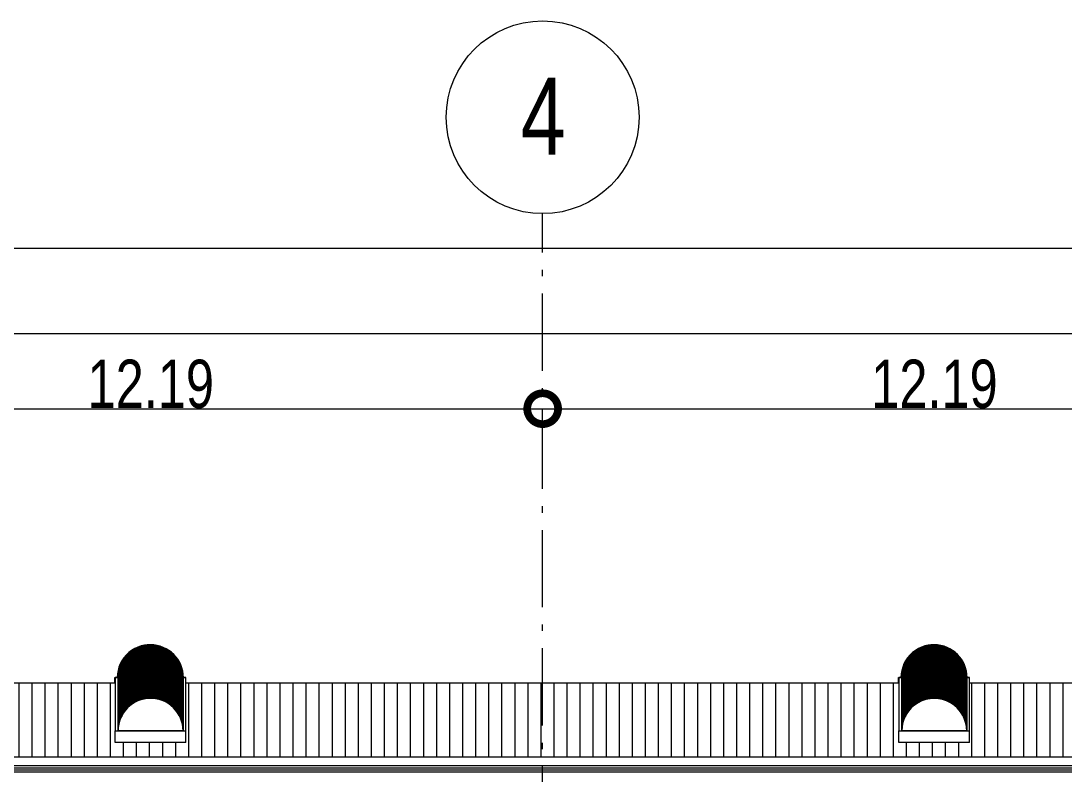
# Model space of a CAD drawing. Header units: metres. Extents: x -199 to 506, y -5 to 23.
# Drawn here: x 322.41 to 338.65, y 10.89 to 22.63 of the extents above; entities that cross this region are included whole.
import ezdxf

# ---------------------------------------------------------------- set-up
doc = ezdxf.new("R2010")
doc.units = ezdxf.units.M
doc.linetypes.add('01_Grid', pattern=[1.74, 1.2, -0.27, 0, -0.27])
for name, color, linetype, lineweight in [('03EJES-1', 1, '01_Grid', 5), ('04NOEJE', 2, 'Continuous', 18), ('04NOEJE-1', 2, 'Continuous', 5), ('14HATCH-1', 14, 'Continuous', 5), ('26VENT', 144, 'Continuous', 5), ('31COTAS', 1, 'Continuous', 5), ('53BAPS', 1, 'Continuous', 5), ('54ESTRUCTURA', 1, 'Continuous', 9)]:
    doc.layers.add(name, color=color, linetype=linetype, lineweight=lineweight)
doc.styles.add('Arial', font='arial.ttf', dxfattribs={"width": 0.75, "height": 1.2})
doc.styles.add('Arial_1', font='arial.ttf', dxfattribs={"width": 0.75, "height": 0.75})
doc.dimstyles.new('Standard_-_2_5mm_Arial_Transparent', dxfattribs={"dimscale": 0.3048, "dimtxt": 0.765195, "dimasz": 3.149606, "dimexe": 0, "dimexo": 0.984252, "dimgap": 0, "dimtad": 1, "dimrnd": 0.01, "dimzin": 0, "dimdsep": 46, "dimtxsty": 'Arial_1', "dimblk1": 'DOTSMALL', "dimblk2": 'DOTSMALL', "dimsah": 1, "dimcen": 0.09, "dimazin": 0, "dimtfac": 1, "dimtdec": 4, "dimtix": 1, "dimtmove": 0, "dimatfit": 3, "dimfxl": 1, "dimtvp": 1, "dimtolj": 1, "dimtzin": 0, "dimarcsym": 2})

# ---------------------------------------------------------------- blocks, each defined once
blk = doc.blocks.new('Skylight - Barrel Vault - 27_62x1_10 - Barrel Vault-V69-601rSouthElevEjeF Paint')
at = {"layer": '26VENT'}
for p, q in [((5.535, 12.406), (5.581, 12.406)), ((5.535, 12.317), (5.535, 12.406)), ((6.603, 12.406), (6.635, 12.406))]:
    blk.add_line(p, q, dxfattribs=at)
for major_axis, start_param, end_param in [((0.511, 0), 1.413717, 3.138944), ((0.505, 0), 2.356194, 3.138912), ((0.505, 0), 2.356194, 3.138912)]:
    blk.add_ellipse((6.085, 12.405), major_axis=major_axis, ratio=0.999547, start_param=start_param, end_param=end_param, dxfattribs=at)
blk = doc.blocks.new('Skylight - Barrel Vault - 27_62x1_10 - Barrel Vault-V70-601rSouthElevEjeF Paint')
at = {"layer": '26VENT'}
for p, q in [((29.919, 12.406), (29.965, 12.406)), ((29.919, 12.317), (29.919, 12.406)), ((30.988, 12.406), (31.019, 12.406))]:
    blk.add_line(p, q, dxfattribs=at)
for major_axis, start_param, end_param in [((0.511, 0), 1.413717, 3.138944), ((0.505, 0), 2.356194, 3.138912), ((0.505, 0), 2.356194, 3.138912)]:
    blk.add_ellipse((30.469, 12.405), major_axis=major_axis, ratio=0.999547, start_param=start_param, end_param=end_param, dxfattribs=at)
blk = doc.blocks.new('Skylight - Barrel Vault - 27_62x1_10 - Barrel Vault-V73-601rSouthElevEjeF Paint')
at = {"layer": '26VENT'}
for p, q in [((17.773, 12.405), (17.734, 12.405)), ((17.734, 12.405), (17.734, 11.574)), ((17.773, 12.404), (17.773, 12.403)), ((17.773, 12.392), (17.773, 12.39)), ((17.773, 12.38), (17.773, 12.378)), ((17.773, 12.368), (17.773, 12.366)), ((17.773, 12.355), (17.773, 12.354)), ((17.779, 12.404), (17.779, 11.576)), ((18.789, 11.576), (18.789, 12.404)), ((18.834, 12.405), (18.795, 12.405)), ((18.795, 12.403), (18.795, 12.404)), ((18.795, 12.39), (18.795, 12.392)), ((18.795, 12.378), (18.795, 12.38)), ((18.795, 12.366), (18.795, 12.368)), ((18.795, 12.354), (18.795, 12.355)), ((18.834, 11.574), (18.834, 12.405)), ((17.773, 12.343), (17.773, 12.342)), ((17.773, 12.331), (17.773, 12.33)), ((17.773, 12.319), (17.773, 12.317)), ((17.773, 12.307), (17.773, 12.305)), ((17.773, 12.295), (17.773, 12.293)), ((17.773, 12.283), (17.773, 12.281)), ((17.773, 12.27), (17.773, 12.269)), ((17.773, 12.258), (17.773, 12.257)), ((17.773, 12.246), (17.773, 12.245)), ((17.773, 12.234), (17.773, 12.232)), ((17.773, 12.222), (17.773, 12.22)), ((17.773, 12.21), (17.773, 12.208)), ((17.773, 12.197), (17.773, 12.196)), ((17.773, 12.185), (17.773, 12.184)), ((18.795, 12.342), (18.795, 12.343)), ((18.795, 12.33), (18.795, 12.331)), ((18.795, 12.317), (18.795, 12.319)), ((18.795, 12.305), (18.795, 12.307)), ((18.795, 12.293), (18.795, 12.295)), ((18.795, 12.281), (18.795, 12.283)), ((18.795, 12.269), (18.795, 12.27)), ((18.795, 12.257), (18.795, 12.258)), ((18.795, 12.245), (18.795, 12.246)), ((18.795, 12.232), (18.795, 12.234)), ((18.795, 12.22), (18.795, 12.222)), ((18.795, 12.208), (18.795, 12.21)), ((18.795, 12.196), (18.795, 12.197)), ((18.795, 12.184), (18.795, 12.185)), ((17.773, 12.173), (17.773, 12.172)), ((17.773, 12.161), (17.773, 12.159)), ((17.773, 12.149), (17.773, 12.147)), ((17.773, 12.137), (17.773, 12.135)), ((17.773, 12.124), (17.773, 12.123)), ((17.773, 12.112), (17.773, 12.111)), ((17.773, 12.1), (17.773, 12.099)), ((17.773, 12.088), (17.773, 12.086)), ((17.773, 12.076), (17.773, 12.074)), ((17.773, 12.064), (17.773, 12.062)), ((17.773, 12.051), (17.773, 12.05)), ((17.773, 12.039), (17.773, 12.038)), ((17.773, 12.027), (17.773, 12.026)), ((18.795, 12.172), (18.795, 12.173)), ((18.795, 12.159), (18.795, 12.161)), ((18.795, 12.147), (18.795, 12.149)), ((18.795, 12.135), (18.795, 12.137)), ((18.795, 12.123), (18.795, 12.124)), ((18.795, 12.111), (18.795, 12.112)), ((18.795, 12.099), (18.795, 12.1)), ((18.795, 12.086), (18.795, 12.088)), ((18.795, 12.074), (18.795, 12.076)), ((18.795, 12.062), (18.795, 12.064)), ((18.795, 12.05), (18.795, 12.051)), ((18.795, 12.038), (18.795, 12.039)), ((18.795, 12.026), (18.795, 12.027)), ((17.773, 12.015), (17.773, 12.013)), ((17.773, 12.003), (17.773, 12.001)), ((17.773, 11.991), (17.773, 11.989)), ((17.773, 11.979), (17.773, 11.977)), ((17.773, 11.966), (17.773, 11.965)), ((17.773, 11.954), (17.773, 11.953)), ((17.773, 11.942), (17.773, 11.941)), ((17.773, 11.93), (17.773, 11.928)), ((17.773, 11.918), (17.773, 11.916)), ((17.773, 11.906), (17.773, 11.904)), ((17.773, 11.893), (17.773, 11.892)), ((17.773, 11.881), (17.773, 11.88)), ((17.773, 11.869), (17.773, 11.868)), ((18.795, 12.013), (18.795, 12.015)), ((18.795, 12.001), (18.795, 12.003)), ((18.795, 11.989), (18.795, 11.991)), ((18.795, 11.977), (18.795, 11.979)), ((18.795, 11.965), (18.795, 11.966)), ((18.795, 11.953), (18.795, 11.954)), ((18.795, 11.941), (18.795, 11.942)), ((18.795, 11.928), (18.795, 11.93)), ((18.795, 11.916), (18.795, 11.918)), ((18.795, 11.904), (18.795, 11.906)), ((18.795, 11.892), (18.795, 11.893)), ((18.795, 11.88), (18.795, 11.881)), ((18.795, 11.868), (18.795, 11.869)), ((17.773, 11.857), (17.773, 11.855)), ((17.773, 11.845), (17.773, 11.843)), ((17.773, 11.833), (17.773, 11.831)), ((17.773, 11.82), (17.773, 11.819)), ((17.773, 11.808), (17.773, 11.807)), ((17.773, 11.796), (17.773, 11.795)), ((17.773, 11.784), (17.773, 11.782)), ((17.773, 11.772), (17.773, 11.77)), ((17.773, 11.76), (17.773, 11.758)), ((17.773, 11.748), (17.773, 11.746)), ((17.773, 11.735), (17.773, 11.734)), ((17.773, 11.723), (17.773, 11.722)), ((17.773, 11.711), (17.773, 11.71)), ((17.773, 11.699), (17.773, 11.697)), ((18.795, 11.855), (18.795, 11.857)), ((18.795, 11.843), (18.795, 11.845)), ((18.795, 11.831), (18.795, 11.833)), ((18.795, 11.819), (18.795, 11.82)), ((18.795, 11.807), (18.795, 11.808)), ((18.795, 11.795), (18.795, 11.796)), ((18.795, 11.782), (18.795, 11.784)), ((18.795, 11.77), (18.795, 11.772)), ((18.795, 11.758), (18.795, 11.76)), ((18.795, 11.746), (18.795, 11.748)), ((18.795, 11.734), (18.795, 11.735)), ((18.795, 11.722), (18.795, 11.723)), ((18.795, 11.71), (18.795, 11.711)), ((18.795, 11.697), (18.795, 11.699)), ((17.734, 11.574), (18.834, 11.574)), ((17.734, 11.397), (17.734, 11.574)), ((17.773, 11.687), (17.773, 11.685)), ((17.773, 11.675), (17.773, 11.673)), ((17.773, 11.662), (17.773, 11.661)), ((17.773, 11.65), (17.773, 11.649)), ((17.773, 11.638), (17.773, 11.637)), ((17.773, 11.626), (17.773, 11.624)), ((17.773, 11.614), (17.773, 11.612)), ((17.773, 11.602), (17.773, 11.6)), ((17.773, 11.589), (17.773, 11.588)), ((17.773, 11.577), (17.773, 11.576)), ((17.779, 11.576), (17.773, 11.576)), ((18.284, 11.576), (17.779, 11.576)), ((18.789, 11.576), (18.284, 11.576)), ((18.795, 11.576), (18.789, 11.576)), ((18.795, 11.685), (18.795, 11.687)), ((18.795, 11.673), (18.795, 11.675)), ((18.795, 11.661), (18.795, 11.662)), ((18.795, 11.649), (18.795, 11.65)), ((18.795, 11.637), (18.795, 11.638)), ((18.795, 11.624), (18.795, 11.626)), ((18.795, 11.612), (18.795, 11.614)), ((18.795, 11.6), (18.795, 11.602)), ((18.795, 11.588), (18.795, 11.589)), ((18.795, 11.576), (18.795, 11.577)), ((18.834, 11.397), (18.834, 11.574)), ((18.834, 11.397), (17.734, 11.397))]:
    blk.add_line(p, q, dxfattribs=at)
for centre, major_axis, start_param, end_param in [((18.284, 12.404), (-0.511, 0), 3.141593, 6.283185), ((18.284, 12.403), (-0.511, 0), 3.141593, 6.283185), ((18.284, 12.38), (-0.511, 0), 3.141593, 6.283185), ((18.284, 12.378), (-0.511, 0), 3.141593, 6.283185), ((18.284, 12.392), (-0.511, 0), 3.141593, 6.283185), ((18.284, 12.39), (-0.511, 0), 3.141593, 6.283185), ((18.284, 12.368), (-0.511, 0), 3.141593, 6.283185), ((18.284, 12.355), (-0.511, 0), 3.141593, 6.283185), ((18.284, 12.354), (-0.511, 0), 3.141593, 6.283185), ((18.284, 12.331), (-0.511, 0), 3.141593, 6.283185), ((18.284, 12.33), (-0.511, 0), 3.141593, 6.283185), ((18.284, 12.343), (-0.511, 0), 3.141593, 6.283185), ((18.284, 12.342), (-0.511, 0), 3.141593, 6.283185), ((18.284, 12.319), (-0.511, 0), 3.141593, 6.283185), ((18.284, 12.307), (-0.511, 0), 3.141593, 6.283185), ((18.284, 12.305), (-0.511, 0), 3.141593, 6.283185), ((18.284, 12.366), (-0.511, 0), 3.141593, 5.945141), ((18.284, 12.403), (0.505, 0), 0.616198, 2.525395), ((18.284, 12.39), (0.505, 0), 0.616198, 2.525395), ((18.284, 12.378), (0.505, 0), 0.616198, 2.525395), ((18.284, 12.366), (0.505, 0), 0.616198, 2.525395), ((18.284, 12.354), (0.505, 0), 0.616198, 2.525395), ((18.284, 12.342), (0.505, 0), 0.616198, 2.525395), ((18.284, 12.33), (0.505, 0), 0.616198, 2.525395), ((18.284, 12.317), (-0.511, 0), 3.141593, 6.283185), ((18.284, 12.295), (-0.511, 0), 3.141593, 6.283185), ((18.284, 12.293), (-0.511, 0), 3.141593, 6.283185), ((18.284, 12.283), (-0.511, 0), 3.141593, 6.283185), ((18.284, 12.27), (-0.511, 0), 3.141593, 6.283185), ((18.284, 12.281), (-0.511, 0), 3.141593, 6.283185), ((18.284, 12.258), (-0.511, 0), 3.141593, 6.283185), ((18.284, 12.269), (-0.511, 0), 3.141593, 6.283185), ((18.284, 12.246), (-0.511, 0), 3.141593, 6.283185), ((18.284, 12.245), (-0.511, 0), 3.141593, 6.283185), ((18.284, 12.257), (-0.511, 0), 3.141593, 6.283185), ((18.284, 12.222), (-0.511, 0), 3.141593, 6.283185), ((18.284, 12.22), (-0.511, 0), 3.141593, 6.283185), ((18.284, 12.234), (-0.511, 0), 3.141593, 6.283185), ((18.284, 12.232), (-0.511, 0), 3.141593, 6.283185), ((18.284, 12.197), (-0.511, 0), 3.141593, 6.283185), ((18.284, 12.196), (-0.511, 0), 3.141593, 6.283185), ((18.284, 12.21), (-0.511, 0), 3.141593, 6.283185), ((18.284, 12.208), (0.511, 0), 0, 3.141593), ((18.284, 12.173), (-0.511, 0), 3.141593, 6.283185), ((18.284, 12.172), (-0.511, 0), 3.141593, 6.283185), ((18.284, 12.185), (-0.511, 0), 3.141593, 6.283185), ((18.284, 12.184), (-0.511, 0), 3.141593, 6.283185), ((18.284, 12.149), (-0.511, 0), 3.141593, 6.283185), ((18.284, 12.147), (-0.511, 0), 3.141593, 6.283185), ((18.284, 12.161), (-0.511, 0), 3.141593, 6.283185), ((18.284, 12.317), (0.505, 0), 0.616198, 2.525395), ((18.284, 12.305), (0.505, 0), 0.616198, 2.525395), ((18.284, 12.293), (0.505, 0), 0.616198, 2.525395), ((18.284, 12.281), (0.505, 0), 0.616198, 2.525395), ((18.284, 12.269), (0.505, 0), 0.616198, 2.525395), ((18.284, 12.257), (0.505, 0), 0.616198, 2.525395), ((18.284, 12.245), (0.505, 0), 0.616198, 2.525395), ((18.284, 12.232), (0.505, 0), 0.616198, 2.525395), ((18.284, 12.22), (0.505, 0), 0.616198, 2.525395), ((18.284, 12.208), (0.505, 0), 0.616198, 2.525395), ((18.284, 12.196), (0.505, 0), 0.616198, 2.525395), ((18.284, 12.184), (0.505, 0), 0.616198, 2.525395), ((18.284, 12.172), (0.505, 0), 0.616198, 2.525395), ((18.284, 12.159), (-0.511, 0), 3.141593, 6.283185), ((18.284, 12.137), (-0.511, 0), 3.141593, 6.283185), ((18.284, 12.124), (-0.511, 0), 3.141593, 6.283185), ((18.284, 12.123), (-0.511, 0), 3.141593, 6.283185), ((18.284, 12.135), (-0.511, 0), 3.141593, 6.283185), ((18.284, 12.112), (-0.511, 0), 3.141593, 6.283185), ((18.284, 12.1), (-0.511, 0), 3.141593, 6.283185), ((18.284, 12.111), (-0.511, 0), 3.141593, 6.283185), ((18.284, 12.088), (-0.511, 0), 3.141593, 6.283185), ((18.284, 12.099), (-0.511, 0), 3.141593, 6.283185), ((18.284, 12.076), (-0.511, 0), 3.141593, 6.283185), ((18.284, 12.074), (-0.511, 0), 3.141593, 6.283185), ((18.284, 12.086), (-0.511, 0), 3.141593, 6.283185), ((18.284, 12.064), (-0.511, 0), 3.141593, 6.283185), ((18.284, 12.062), (-0.511, 0), 3.141593, 6.283185), ((18.284, 12.039), (-0.511, 0), 3.141593, 6.283185), ((18.284, 12.038), (-0.511, 0), 3.141593, 6.283185), ((18.284, 12.051), (-0.511, 0), 3.141593, 6.283185), ((18.284, 12.05), (-0.511, 0), 3.141593, 6.283185), ((18.284, 12.027), (-0.511, 0), 3.141593, 6.283185), ((18.284, 12.015), (-0.511, 0), 3.141593, 6.283185), ((18.284, 12.013), (-0.511, 0), 3.141593, 6.283185), ((18.284, 12.026), (-0.511, 0), 3.141593, 6.283185), ((18.284, 12.366), (0.511, 0), 2.803554, 3.141593), ((18.284, 11.991), (-0.511, 0), 3.141593, 6.283185), ((18.284, 11.989), (-0.511, 0), 3.141593, 6.283185), ((18.284, 12.003), (-0.511, 0), 3.141593, 6.283185), ((18.284, 12.001), (-0.511, 0), 3.141593, 6.283185), ((18.284, 12.159), (0.505, 0), 0.616198, 2.525395), ((18.284, 12.147), (0.505, 0), 0.616198, 2.525395), ((18.284, 12.135), (0.505, 0), 0.616198, 2.525395), ((18.284, 12.123), (0.505, 0), 0.616198, 2.525395), ((18.284, 12.111), (0.505, 0), 0.616198, 2.525395), ((18.284, 12.099), (0.505, 0), 0.616198, 2.525395), ((18.284, 12.086), (0.505, 0), 0.616198, 2.525395), ((18.284, 12.074), (0.505, 0), 0.616198, 2.525395), ((18.284, 12.062), (0.505, 0), 0.616198, 2.525395), ((18.284, 12.05), (0.505, 0), 0.616198, 2.525395), ((18.284, 12.038), (0.505, 0), 0.616198, 2.525395), ((18.284, 12.026), (0.505, 0), 0.616198, 2.525395), ((18.284, 12.013), (0.505, 0), 0.616198, 2.525395), ((18.284, 11.966), (-0.511, 0), 3.141593, 6.283185), ((18.284, 11.965), (-0.511, 0), 3.141593, 6.283185), ((18.284, 11.979), (-0.511, 0), 3.141593, 6.283185), ((18.284, 11.977), (-0.511, 0), 3.141593, 6.283185), ((18.284, 11.954), (-0.511, 0), 3.141593, 6.283185), ((18.284, 11.942), (-0.511, 0), 3.141593, 6.283185), ((18.284, 11.941), (-0.511, 0), 3.141593, 6.283185), ((18.284, 11.953), (-0.511, 0), 3.141593, 6.283185), ((18.284, 11.918), (-0.511, 0), 3.141593, 6.283185), ((18.284, 11.916), (-0.511, 0), 3.141593, 6.283185), ((18.284, 11.93), (-0.511, 0), 3.141593, 6.283185), ((18.284, 11.928), (-0.511, 0), 3.141593, 6.283185), ((18.284, 11.893), (-0.511, 0), 3.141593, 6.283185), ((18.284, 11.892), (-0.511, 0), 3.141593, 6.283185), ((18.284, 11.904), (-0.511, 0), 3.141593, 6.283185), ((18.284, 11.881), (-0.511, 0), 3.141593, 6.283185), ((18.284, 11.869), (-0.511, 0), 3.141593, 6.283185), ((18.284, 11.88), (-0.511, 0), 3.141593, 6.283185), ((18.284, 11.857), (-0.511, 0), 3.141593, 6.283185), ((18.284, 11.868), (-0.511, 0), 3.141593, 6.283185), ((18.284, 11.845), (-0.511, 0), 3.141593, 6.283185), ((18.284, 11.855), (-0.511, 0), 3.141593, 6.283185), ((18.284, 11.833), (-0.511, 0), 3.141593, 6.283185), ((18.284, 11.831), (-0.511, 0), 3.141593, 6.283185), ((18.284, 11.843), (-0.511, 0), 3.141593, 6.283185), ((18.284, 12.001), (0.505, 0), 0.616198, 2.525395), ((18.284, 11.989), (0.505, 0), 0.616198, 2.525395), ((18.284, 11.977), (0.505, 0), 0.616198, 2.525395), ((18.284, 11.965), (0.505, 0), 0.616198, 2.525395), ((18.284, 11.953), (0.505, 0), 0.616198, 2.525395), ((18.284, 11.941), (0.505, 0), 0.616198, 2.525395), ((18.284, 11.928), (0.505, 0), 0.616198, 2.525395), ((18.284, 11.916), (0.505, 0), 0.616198, 2.525395), ((18.284, 11.904), (0.505, 0), 0.616198, 2.525395), ((18.284, 11.892), (0.505, 0), 0.616198, 2.525395), ((18.284, 11.88), (0.505, 0), 0.616198, 2.525395), ((18.284, 11.868), (0.505, 0), 0.616198, 2.525395), ((18.284, 11.855), (0.505, 0), 0.616198, 2.525395), ((18.284, 11.843), (0.505, 0), 0.616198, 2.525395), ((18.284, 11.906), (0.511, 0), 0.785537, 2.356056), ((18.284, 11.808), (-0.511, 0), 3.141593, 6.283185), ((18.284, 11.807), (-0.511, 0), 3.141593, 6.283185), ((18.284, 11.82), (-0.511, 0), 3.141593, 6.283185), ((18.284, 11.819), (-0.511, 0), 3.141593, 6.283185), ((18.284, 11.784), (-0.511, 0), 3.141593, 6.283185), ((18.284, 11.782), (-0.511, 0), 3.141593, 6.283185), ((18.284, 11.796), (-0.511, 0), 3.141593, 6.283185), ((18.284, 11.795), (-0.511, 0), 3.141593, 6.283185), ((18.284, 11.76), (-0.511, 0), 3.141593, 6.283185), ((18.284, 11.758), (-0.511, 0), 3.141593, 6.283185), ((18.284, 11.772), (-0.511, 0), 3.141593, 6.283185), ((18.284, 11.77), (-0.511, 0), 3.141593, 6.283185), ((18.284, 11.735), (-0.511, 0), 3.141593, 6.283185), ((18.284, 11.734), (-0.511, 0), 3.141593, 6.283185), ((18.284, 11.906), (-0.511, 0), 5.497787, 6.283185), ((18.284, 11.748), (-0.511, 0), 3.141593, 6.283185), ((18.284, 11.746), (-0.511, 0), 3.141593, 6.283185), ((18.284, 11.723), (-0.511, 0), 3.141593, 6.283185), ((18.284, 11.711), (-0.511, 0), 3.141593, 6.283185), ((18.284, 11.71), (-0.511, 0), 3.141593, 6.283185), ((18.284, 11.722), (-0.511, 0), 3.141593, 6.283185), ((18.284, 11.699), (-0.511, 0), 3.141593, 6.283185), ((18.284, 11.687), (-0.511, 0), 3.141593, 6.283185), ((18.284, 11.697), (-0.511, 0), 3.141593, 6.283185), ((18.284, 11.675), (-0.511, 0), 3.141593, 6.283185), ((18.284, 11.685), (-0.511, 0), 3.141593, 6.283185), ((18.284, 11.662), (-0.511, 0), 3.141593, 6.283185), ((18.284, 11.661), (-0.511, 0), 3.141593, 6.283185), ((18.284, 11.673), (-0.511, 0), 3.141593, 6.283185), ((18.284, 11.65), (-0.511, 0), 3.141593, 6.283185), ((18.284, 11.831), (0.505, 0), 0.616198, 2.525395), ((18.284, 11.819), (0.505, 0), 0.616198, 2.525395), ((18.284, 11.807), (0.505, 0), 0.616198, 2.525395), ((18.284, 11.795), (0.505, 0), 0.616198, 2.525395), ((18.284, 11.782), (0.505, 0), 0.616198, 2.525395), ((18.284, 11.77), (0.505, 0), 0.616198, 2.525395), ((18.284, 11.758), (0.505, 0), 0.616198, 2.525395), ((18.284, 11.746), (0.505, 0), 0.616198, 2.525395), ((18.284, 11.734), (0.505, 0), 0.616198, 2.525395), ((18.284, 11.722), (0.505, 0), 0.616198, 2.525395), ((18.284, 11.71), (0.505, 0), 0.616198, 2.525395), ((18.284, 11.697), (0.505, 0), 0.616198, 2.525395), ((18.284, 11.685), (0.505, 0), 0.616198, 2.525395), ((18.284, 11.906), (0.511, 0), 0, 0.785398), ((18.284, 11.649), (-0.511, 0), 3.141593, 6.283185), ((18.284, 11.638), (-0.511, 0), 3.141593, 6.283185), ((18.284, 11.626), (-0.511, 0), 3.141593, 6.283185), ((18.284, 11.637), (-0.511, 0), 3.141593, 6.283185), ((18.284, 11.614), (-0.511, 0), 3.141593, 6.283185), ((18.284, 11.624), (0.511, 0), 0, 3.141593), ((18.284, 11.602), (-0.511, 0), 3.141593, 6.283185), ((18.284, 11.6), (-0.511, 0), 3.141593, 6.283185), ((18.284, 11.612), (-0.511, 0), 3.141593, 6.283185), ((18.284, 11.577), (-0.511, 0), 3.141593, 6.283185), ((18.284, 11.576), (-0.511, 0), 3.141593, 6.283185), ((18.284, 11.589), (-0.511, 0), 3.141593, 6.283185), ((18.284, 11.588), (0.511, 0), 0, 3.141593), ((18.284, 11.576), (-0.505, 0), 3.141593, 6.283185), ((18.284, 11.576), (-0.505, 0), 3.141593, 6.283185), ((18.284, 11.673), (0.505, 0), 0.616198, 2.525395), ((18.284, 11.661), (0.505, 0), 0.616198, 2.525395), ((18.284, 11.649), (0.505, 0), 0.616198, 2.525395), ((18.284, 11.624), (0.505, 0), 0.616198, 2.525395), ((18.284, 11.612), (0.505, 0), 0.616198, 2.525395), ((18.284, 11.6), (0.505, 0), 0.616198, 2.525395), ((18.284, 11.588), (0.505, 0), 0.616198, 2.525395), ((18.284, 11.637), (0.505, 0), 0.624084, 2.517509)]:
    blk.add_ellipse(centre, major_axis=major_axis, ratio=0.999547, start_param=start_param, end_param=end_param, dxfattribs=at)
blk = doc.blocks.new('Skylight - Barrel Vault - 27_62x1_10 - Barrel Vault-V74-601rSouthElevEjeF Paint')
at = {"layer": '26VENT'}
for p, q in [((29.965, 12.405), (29.926, 12.405)), ((29.926, 12.405), (29.926, 11.574)), ((29.965, 12.404), (29.965, 12.403)), ((29.965, 12.392), (29.965, 12.39)), ((29.965, 12.38), (29.965, 12.378)), ((29.965, 12.368), (29.965, 12.366)), ((29.965, 12.355), (29.965, 12.354)), ((29.971, 12.404), (29.971, 11.576)), ((30.981, 11.576), (30.981, 12.404)), ((30.987, 12.403), (30.987, 12.404)), ((30.987, 12.39), (30.987, 12.392)), ((30.987, 12.378), (30.987, 12.38)), ((30.987, 12.366), (30.987, 12.368)), ((30.987, 12.354), (30.987, 12.355)), ((31.026, 12.405), (30.988, 12.405)), ((31.026, 11.574), (31.026, 12.405)), ((29.965, 12.343), (29.965, 12.342)), ((29.965, 12.331), (29.965, 12.33)), ((29.965, 12.319), (29.965, 12.317)), ((29.965, 12.307), (29.965, 12.305)), ((29.965, 12.295), (29.965, 12.293)), ((29.965, 12.283), (29.965, 12.281)), ((29.965, 12.27), (29.965, 12.269)), ((29.965, 12.258), (29.965, 12.257)), ((29.965, 12.246), (29.965, 12.245)), ((29.965, 12.234), (29.965, 12.232)), ((29.965, 12.222), (29.965, 12.22)), ((29.965, 12.21), (29.965, 12.208)), ((29.965, 12.197), (29.965, 12.196)), ((29.965, 12.185), (29.965, 12.184)), ((30.987, 12.342), (30.987, 12.343)), ((30.987, 12.33), (30.987, 12.331)), ((30.987, 12.317), (30.987, 12.319)), ((30.987, 12.305), (30.987, 12.307)), ((30.987, 12.293), (30.987, 12.295)), ((30.987, 12.281), (30.987, 12.283)), ((30.987, 12.269), (30.987, 12.27)), ((30.987, 12.257), (30.987, 12.258)), ((30.987, 12.245), (30.987, 12.246)), ((30.987, 12.232), (30.987, 12.234)), ((30.987, 12.22), (30.987, 12.222)), ((30.987, 12.208), (30.987, 12.21)), ((30.987, 12.196), (30.987, 12.197)), ((30.987, 12.184), (30.987, 12.185)), ((29.965, 12.173), (29.965, 12.172)), ((29.965, 12.161), (29.965, 12.159)), ((29.965, 12.149), (29.965, 12.147)), ((29.965, 12.137), (29.965, 12.135)), ((29.965, 12.124), (29.965, 12.123)), ((29.965, 12.112), (29.965, 12.111)), ((29.965, 12.1), (29.965, 12.099)), ((29.965, 12.088), (29.965, 12.086)), ((29.965, 12.076), (29.965, 12.074)), ((29.965, 12.064), (29.965, 12.062)), ((29.965, 12.051), (29.965, 12.05)), ((29.965, 12.039), (29.965, 12.038)), ((29.965, 12.027), (29.965, 12.026)), ((30.987, 12.172), (30.987, 12.173)), ((30.987, 12.159), (30.987, 12.161)), ((30.987, 12.147), (30.987, 12.149)), ((30.987, 12.135), (30.987, 12.137)), ((30.987, 12.123), (30.987, 12.124)), ((30.987, 12.111), (30.987, 12.112)), ((30.987, 12.099), (30.987, 12.1)), ((30.987, 12.086), (30.987, 12.088)), ((30.987, 12.074), (30.987, 12.076)), ((30.987, 12.062), (30.987, 12.064)), ((30.987, 12.05), (30.987, 12.051)), ((30.987, 12.038), (30.987, 12.039)), ((30.987, 12.026), (30.987, 12.027)), ((29.965, 12.015), (29.965, 12.013)), ((29.965, 12.003), (29.965, 12.001)), ((29.965, 11.991), (29.965, 11.989)), ((29.965, 11.979), (29.965, 11.977)), ((29.965, 11.966), (29.965, 11.965)), ((29.965, 11.954), (29.965, 11.953)), ((29.965, 11.942), (29.965, 11.941)), ((29.965, 11.93), (29.965, 11.928)), ((29.965, 11.918), (29.965, 11.916)), ((29.965, 11.906), (29.965, 11.904)), ((29.965, 11.893), (29.965, 11.892)), ((29.965, 11.881), (29.965, 11.88)), ((29.965, 11.869), (29.965, 11.868)), ((30.987, 12.013), (30.987, 12.015)), ((30.987, 12.001), (30.987, 12.003)), ((30.987, 11.989), (30.987, 11.991)), ((30.987, 11.977), (30.987, 11.979)), ((30.987, 11.965), (30.987, 11.966)), ((30.987, 11.953), (30.987, 11.954)), ((30.987, 11.941), (30.987, 11.942)), ((30.987, 11.928), (30.987, 11.93)), ((30.987, 11.916), (30.987, 11.918)), ((30.987, 11.904), (30.987, 11.906)), ((30.987, 11.892), (30.987, 11.893)), ((30.987, 11.88), (30.987, 11.881)), ((30.987, 11.868), (30.987, 11.869)), ((29.965, 11.857), (29.965, 11.855)), ((29.965, 11.845), (29.965, 11.843)), ((29.965, 11.833), (29.965, 11.831)), ((29.965, 11.82), (29.965, 11.819)), ((29.965, 11.808), (29.965, 11.807)), ((29.965, 11.796), (29.965, 11.795)), ((29.965, 11.784), (29.965, 11.782)), ((29.965, 11.772), (29.965, 11.77)), ((29.965, 11.76), (29.965, 11.758)), ((29.965, 11.748), (29.965, 11.746)), ((29.965, 11.735), (29.965, 11.734)), ((29.965, 11.723), (29.965, 11.722)), ((29.965, 11.711), (29.965, 11.71)), ((29.965, 11.699), (29.965, 11.697)), ((30.987, 11.855), (30.987, 11.857)), ((30.987, 11.843), (30.987, 11.845)), ((30.987, 11.831), (30.987, 11.833)), ((30.987, 11.819), (30.987, 11.82)), ((30.987, 11.807), (30.987, 11.808)), ((30.987, 11.795), (30.987, 11.796)), ((30.987, 11.782), (30.987, 11.784)), ((30.987, 11.77), (30.987, 11.772)), ((30.987, 11.758), (30.987, 11.76)), ((30.987, 11.746), (30.987, 11.748)), ((30.987, 11.734), (30.987, 11.735)), ((30.987, 11.722), (30.987, 11.723)), ((30.987, 11.71), (30.987, 11.711)), ((30.987, 11.697), (30.987, 11.699)), ((29.926, 11.574), (31.026, 11.574)), ((29.926, 11.397), (29.926, 11.574)), ((29.965, 11.687), (29.965, 11.685)), ((29.965, 11.675), (29.965, 11.673)), ((29.965, 11.662), (29.965, 11.661)), ((29.965, 11.65), (29.965, 11.649)), ((29.965, 11.638), (29.965, 11.637)), ((29.965, 11.626), (29.965, 11.624)), ((29.965, 11.614), (29.965, 11.612)), ((29.965, 11.602), (29.965, 11.6)), ((29.965, 11.589), (29.965, 11.588)), ((29.965, 11.577), (29.965, 11.576)), ((29.971, 11.576), (29.965, 11.576)), ((30.476, 11.576), (29.971, 11.576)), ((30.981, 11.576), (30.476, 11.576)), ((30.987, 11.576), (30.981, 11.576)), ((30.987, 11.685), (30.987, 11.687)), ((30.987, 11.673), (30.987, 11.675)), ((30.987, 11.661), (30.987, 11.662)), ((30.987, 11.649), (30.987, 11.65)), ((30.987, 11.637), (30.987, 11.638)), ((30.987, 11.624), (30.987, 11.626)), ((30.987, 11.612), (30.987, 11.614)), ((30.987, 11.6), (30.987, 11.602)), ((30.987, 11.588), (30.987, 11.589)), ((30.987, 11.576), (30.987, 11.577)), ((31.026, 11.397), (31.026, 11.574)), ((31.026, 11.397), (29.926, 11.397))]:
    blk.add_line(p, q, dxfattribs=at)
for centre, major_axis, start_param, end_param in [((30.476, 12.404), (-0.511, 0), 3.141593, 6.283185), ((30.476, 12.403), (-0.511, 0), 3.141593, 6.283185), ((30.476, 12.392), (-0.511, 0), 3.141593, 6.283185), ((30.476, 12.38), (-0.511, 0), 3.141593, 6.283185), ((30.476, 12.39), (-0.511, 0), 3.141593, 6.283185), ((30.476, 12.368), (-0.511, 0), 3.141593, 6.283185), ((30.476, 12.378), (0.511, 0), 0, 3.141593), ((30.476, 12.355), (-0.511, 0), 3.141593, 6.283185), ((30.476, 12.366), (-0.511, 0), 3.141593, 6.283185), ((30.476, 12.343), (-0.511, 0), 3.141593, 6.283185), ((30.476, 12.354), (-0.511, 0), 3.141593, 6.283185), ((30.476, 12.342), (0.511, 0), 0, 3.141593), ((30.476, 12.319), (-0.511, 0), 3.141593, 6.283185), ((30.476, 12.317), (-0.511, 0), 3.141593, 6.283185), ((30.476, 12.331), (-0.511, 0), 3.147257, 6.283185), ((30.476, 12.33), (-0.511, 0), 3.141593, 6.283185), ((30.476, 12.403), (0.505, 0), 0.616198, 2.525395), ((30.476, 12.39), (0.505, 0), 0.616198, 2.525395), ((30.476, 12.378), (0.505, 0), 0.616198, 2.525395), ((30.476, 12.366), (0.505, 0), 0.616198, 2.525395), ((30.476, 12.354), (0.505, 0), 0.616198, 2.525395), ((30.476, 12.342), (0.505, 0), 0.616198, 2.525395), ((30.476, 12.33), (0.505, 0), 0.616198, 2.525395), ((30.476, 12.295), (-0.511, 0), 3.141593, 6.283185), ((30.476, 12.307), (-0.511, 0), 3.141593, 6.283185), ((30.476, 12.305), (-0.511, 0), 3.141593, 6.283185), ((30.476, 12.293), (0.511, 0), 0, 3.141593), ((30.476, 12.27), (-0.511, 0), 3.141593, 6.283185), ((30.476, 12.269), (-0.511, 0), 3.141593, 6.283185), ((30.476, 12.283), (-0.511, 0), 3.141593, 6.283185), ((30.476, 12.281), (-0.511, 0), 3.141593, 6.283185), ((30.476, 12.246), (-0.511, 0), 3.141593, 6.283185), ((30.476, 12.245), (-0.511, 0), 3.141593, 6.283185), ((30.476, 12.258), (-0.511, 0), 3.141593, 6.283185), ((30.476, 12.257), (-0.511, 0), 3.141593, 6.283185), ((30.476, 12.234), (-0.511, 0), 3.141593, 6.283185), ((30.476, 12.222), (-0.511, 0), 3.141593, 6.283185), ((30.476, 12.22), (-0.511, 0), 3.141593, 6.283185), ((30.476, 12.232), (-0.511, 0), 3.141593, 6.283185), ((30.476, 12.21), (-0.511, 0), 3.141593, 6.283185), ((30.476, 12.208), (0.511, 0), 0, 3.141593), ((30.476, 12.185), (-0.511, 0), 3.141593, 6.283185), ((30.476, 12.184), (-0.511, 0), 3.141593, 6.283185), ((30.476, 12.197), (-0.511, 0), 3.146457, 6.283185), ((30.476, 12.196), (-0.511, 0), 3.141593, 6.283185), ((30.476, 12.173), (-0.511, 0), 3.141593, 6.283185), ((30.476, 12.172), (-0.511, 0), 3.141593, 6.283185), ((30.476, 12.161), (-0.511, 0), 3.141593, 6.283185), ((30.476, 12.159), (-0.511, 0), 3.141593, 6.283185), ((30.476, 12.317), (0.505, 0), 0.616198, 2.525395), ((30.476, 12.305), (0.505, 0), 0.616198, 2.525395), ((30.476, 12.293), (0.505, 0), 0.616198, 2.525395), ((30.476, 12.281), (0.505, 0), 0.616198, 2.525395), ((30.476, 12.269), (0.505, 0), 0.616198, 2.525395), ((30.476, 12.257), (0.505, 0), 0.616198, 2.525395), ((30.476, 12.245), (0.505, 0), 0.616198, 2.525395), ((30.476, 12.232), (0.505, 0), 0.616198, 2.525395), ((30.476, 12.22), (0.505, 0), 0.616198, 2.525395), ((30.476, 12.208), (0.505, 0), 0.616198, 2.525395), ((30.476, 12.196), (0.505, 0), 0.616198, 2.525395), ((30.476, 12.184), (0.505, 0), 0.616198, 2.525395), ((30.476, 12.172), (0.505, 0), 0.616198, 2.525395), ((30.476, 12.137), (-0.511, 0), 3.141593, 6.283185), ((30.476, 12.149), (-0.511, 0), 3.141593, 6.283185), ((30.476, 12.147), (-0.511, 0), 3.141593, 6.283185), ((30.476, 12.124), (-0.511, 0), 3.141593, 6.283185), ((30.476, 12.135), (-0.511, 0), 3.141593, 6.283185), ((30.476, 12.112), (-0.511, 0), 3.141593, 6.283185), ((30.476, 12.111), (-0.511, 0), 3.141593, 6.283185), ((30.476, 12.123), (0.511, 0), 0, 3.141593), ((30.476, 12.088), (-0.511, 0), 3.141593, 6.283185), ((30.476, 12.086), (-0.511, 0), 3.141593, 6.283185), ((30.476, 12.1), (-0.511, 0), 3.141593, 6.283185), ((30.476, 12.099), (-0.511, 0), 3.141593, 6.283185), ((30.476, 12.062), (-0.511, 0), 3.141593, 6.283185), ((30.476, 12.076), (-0.511, 0), 3.141593, 6.283185), ((30.476, 12.074), (-0.511, 0), 3.141593, 6.283185), ((30.476, 12.051), (-0.511, 0), 3.141593, 6.283185), ((30.476, 12.064), (-0.511, 0), 3.145656, 6.283185), ((30.476, 12.039), (-0.511, 0), 3.141593, 6.283185), ((30.476, 12.05), (-0.511, 0), 3.141593, 6.283185), ((30.476, 12.038), (0.511, 0), 0, 3.141593), ((30.476, 12.015), (-0.511, 0), 3.141593, 6.283185), ((30.476, 12.013), (-0.511, 0), 3.141593, 6.283185), ((30.476, 12.027), (-0.511, 0), 3.141593, 6.283185), ((30.476, 12.026), (-0.511, 0), 3.141593, 6.283185), ((30.476, 12.003), (-0.511, 0), 3.141593, 6.283185), ((30.476, 11.991), (-0.511, 0), 3.141593, 6.283185), ((30.476, 11.989), (-0.511, 0), 3.141593, 6.283185), ((30.476, 12.001), (-0.511, 0), 3.141593, 6.283185), ((30.476, 11.979), (-0.511, 0), 3.141593, 6.283185), ((30.476, 12.159), (0.505, 0), 0.616198, 2.525395), ((30.476, 12.147), (0.505, 0), 0.616198, 2.525395), ((30.476, 12.135), (0.505, 0), 0.616198, 2.525395), ((30.476, 12.123), (0.505, 0), 0.616198, 2.525395), ((30.476, 12.111), (0.505, 0), 0.616198, 2.525395), ((30.476, 12.099), (0.505, 0), 0.616198, 2.525395), ((30.476, 12.086), (0.505, 0), 0.616198, 2.525395), ((30.476, 12.074), (0.505, 0), 0.616198, 2.525395), ((30.476, 12.062), (0.505, 0), 0.616198, 2.525395), ((30.476, 12.05), (0.505, 0), 0.616198, 2.525395), ((30.476, 12.038), (0.505, 0), 0.616198, 2.525395), ((30.476, 12.026), (0.505, 0), 0.616198, 2.525395), ((30.476, 12.013), (0.505, 0), 0.616198, 2.525395), ((30.476, 11.966), (-0.511, 0), 3.141593, 6.283185), ((30.476, 11.977), (-0.511, 0), 3.141593, 6.283185), ((30.476, 11.954), (-0.511, 0), 3.141593, 6.283185), ((30.476, 11.965), (-0.511, 0), 3.141593, 6.283185), ((30.476, 11.942), (-0.511, 0), 3.141593, 6.283185), ((30.476, 11.953), (-0.511, 0), 3.141593, 6.283185), ((30.476, 11.928), (-0.511, 0), 3.141593, 6.283185), ((30.476, 11.941), (-0.511, 0), 3.141593, 6.283185), ((30.476, 11.93), (-0.511, 0), 3.144855, 6.283185), ((30.476, 11.918), (-0.511, 0), 3.141593, 6.283185), ((30.476, 11.916), (-0.511, 0), 3.141593, 6.283185), ((30.476, 11.893), (-0.511, 0), 3.141593, 6.283185), ((30.476, 11.904), (0.511, 0), 0, 3.141593), ((30.476, 11.881), (-0.511, 0), 3.141593, 6.283185), ((30.476, 11.892), (-0.511, 0), 3.141593, 6.283185), ((30.476, 11.88), (0.511, 0), 0, 3.141593), ((30.476, 11.857), (-0.511, 0), 3.141593, 6.283185), ((30.476, 11.855), (-0.511, 0), 3.141593, 6.283185), ((30.476, 11.869), (-0.511, 0), 3.141593, 6.283185), ((30.476, 11.868), (-0.511, 0), 3.141593, 6.283185), ((30.476, 11.833), (-0.511, 0), 3.141593, 6.283185), ((30.476, 11.831), (-0.511, 0), 3.141593, 6.283185), ((30.476, 11.845), (-0.511, 0), 3.141593, 6.283185), ((30.476, 11.843), (-0.511, 0), 3.141593, 6.283185), ((30.476, 11.82), (-0.511, 0), 3.141593, 6.283185), ((30.476, 12.001), (0.505, 0), 0.616198, 2.525395), ((30.476, 11.989), (0.505, 0), 0.616198, 2.525395), ((30.476, 11.977), (0.505, 0), 0.616198, 2.525395), ((30.476, 11.965), (0.505, 0), 0.616198, 2.525395), ((30.476, 11.953), (0.505, 0), 0.616198, 2.525395), ((30.476, 11.941), (0.505, 0), 0.616198, 2.525395), ((30.476, 11.928), (0.505, 0), 0.616198, 2.525395), ((30.476, 11.916), (0.505, 0), 0.616198, 2.525395), ((30.476, 11.904), (0.505, 0), 0.616198, 2.525395), ((30.476, 11.892), (0.505, 0), 0.616198, 2.525395), ((30.476, 11.88), (0.505, 0), 0.616198, 2.525395), ((30.476, 11.868), (0.505, 0), 0.616198, 2.525395), ((30.476, 11.855), (0.505, 0), 0.616198, 2.525395), ((30.476, 11.843), (0.505, 0), 0.616198, 2.525395), ((30.476, 11.906), (0.511, 0), 0.785537, 2.356056), ((30.476, 11.808), (-0.511, 0), 3.141593, 6.283185), ((30.476, 11.807), (-0.511, 0), 3.141593, 6.283185), ((30.476, 11.819), (0.511, 0), 0, 3.141593), ((30.476, 11.784), (-0.511, 0), 3.141593, 6.283185), ((30.476, 11.782), (-0.511, 0), 3.141593, 6.283185), ((30.476, 11.796), (-0.511, 0), 3.144055, 6.283185), ((30.476, 11.795), (0.511, 0), 0, 3.141593), ((30.476, 11.772), (-0.511, 0), 3.141593, 6.283185), ((30.476, 11.76), (-0.511, 0), 3.141593, 6.283185), ((30.476, 11.758), (-0.511, 0), 3.141593, 6.283185), ((30.476, 11.77), (-0.511, 0), 3.141593, 6.283185), ((30.476, 11.748), (-0.511, 0), 3.141593, 6.283185), ((30.476, 11.746), (-0.511, 0), 3.141593, 6.283185), ((30.476, 11.735), (-0.511, 0), 3.141593, 6.283185), ((30.476, 11.906), (-0.511, 0), 5.497787, 6.283185), ((30.476, 11.723), (-0.511, 0), 3.141593, 6.283185), ((30.476, 11.734), (0.511, 0), 0, 3.141593), ((30.476, 11.711), (-0.511, 0), 3.141593, 6.283185), ((30.476, 11.722), (-0.511, 0), 3.141593, 6.283185), ((30.476, 11.699), (-0.511, 0), 3.141593, 6.283185), ((30.476, 11.71), (-0.511, 0), 3.141593, 6.283185), ((30.476, 11.697), (0.511, 0), 0, 3.141593), ((30.476, 11.675), (-0.511, 0), 3.141593, 6.283185), ((30.476, 11.673), (-0.511, 0), 3.141593, 6.283185), ((30.476, 11.687), (-0.511, 0), 3.141593, 6.283185), ((30.476, 11.685), (-0.511, 0), 3.141593, 6.283185), ((30.476, 11.65), (-0.511, 0), 3.141593, 6.283185), ((30.476, 11.831), (0.505, 0), 0.616198, 2.525395), ((30.476, 11.819), (0.505, 0), 0.616198, 2.525395), ((30.476, 11.807), (0.505, 0), 0.616198, 2.525395), ((30.476, 11.795), (0.505, 0), 0.616198, 2.525395), ((30.476, 11.782), (0.505, 0), 0.616198, 2.525395), ((30.476, 11.77), (0.505, 0), 0.616198, 2.525395), ((30.476, 11.758), (0.505, 0), 0.616198, 2.525395), ((30.476, 11.746), (0.505, 0), 0.616198, 2.525395), ((30.476, 11.734), (0.505, 0), 0.616198, 2.525395), ((30.476, 11.722), (0.505, 0), 0.616198, 2.525395), ((30.476, 11.71), (0.505, 0), 0.616198, 2.525395), ((30.476, 11.697), (0.505, 0), 0.616198, 2.525395), ((30.476, 11.685), (0.505, 0), 0.616198, 2.525395), ((30.476, 11.906), (0.511, 0), 0, 0.785398), ((30.476, 11.649), (-0.511, 0), 3.141593, 6.283185), ((30.476, 11.662), (-0.511, 0), 3.141593, 6.283185), ((30.476, 11.661), (-0.511, 0), 3.141593, 6.283185), ((30.476, 11.626), (-0.511, 0), 3.141593, 6.283185), ((30.476, 11.624), (-0.511, 0), 3.141593, 6.283185), ((30.476, 11.638), (-0.511, 0), 3.141593, 6.283185), ((30.476, 11.637), (-0.511, 0), 3.141593, 6.283185), ((30.476, 11.612), (-0.511, 0), 3.141593, 6.283185), ((30.476, 11.602), (-0.511, 0), 3.141593, 6.283185), ((30.476, 11.6), (-0.511, 0), 3.141593, 6.283185), ((30.476, 11.614), (-0.511, 0), 3.141593, 6.283185), ((30.476, 11.589), (-0.511, 0), 3.141593, 6.283185), ((30.476, 11.577), (-0.511, 0), 3.141593, 6.283185), ((30.476, 11.588), (-0.511, 0), 3.141593, 6.283185), ((30.476, 11.576), (0.511, 0), 0, 3.141593), ((30.476, 11.576), (-0.505, 0), 3.141593, 6.283185), ((30.476, 11.576), (0.505, 0), 0, 3.141593), ((30.476, 11.673), (0.505, 0), 0.616198, 2.525395), ((30.476, 11.661), (0.505, 0), 0.616198, 2.525395), ((30.476, 11.649), (0.505, 0), 0.616198, 2.525395), ((30.476, 11.624), (0.505, 0), 0.616198, 2.525395), ((30.476, 11.612), (0.505, 0), 0.616198, 2.525395), ((30.476, 11.6), (0.505, 0), 0.616198, 2.525395), ((30.476, 11.588), (0.505, 0), 0.616198, 2.525395), ((30.476, 11.637), (0.505, 0), 0.624084, 2.517509)]:
    blk.add_ellipse(centre, major_axis=major_axis, ratio=0.999547, start_param=start_param, end_param=end_param, dxfattribs=at)
blk = doc.blocks.new('Grid - Standard-4449989-601rSouthElevEjeF Paint')
at = {"layer": '04NOEJE'}
blk.add_circle((0, 21.126), 1.5, dxfattribs=at)
blk = doc.blocks.new('_DotSmall')
at = {"color": 0, "linetype": 'ByBlock', "const_width": 0.5}
blk.add_lwpolyline([(-0.0625, 0, 1), (0.0625, 0, 1)], format="xyb", close=True, dxfattribs=at)
blk = doc.blocks.new('DIMBLOCK33-601rSouthElevEjeF Paint')
at = {"layer": '31COTAS', "color": 0, "lineweight": -2, "transparency": 16777216}
for p, q in [((293.95, 18.96), (293.95, 19.09)), ((293.95, 19.09), (501.214, 19.09)), ((501.214, 16.595), (501.214, 19.09))]:
    blk.add_line(p, q, dxfattribs=at)
at = {"layer": 'Defpoints', "color": 0, "transparency": 16777216}
for p in [(293.95, 19.26), (501.214, 19.09), (501.214, 16.295)]:
    blk.add_point(p, dxfattribs=at)
at = {"layer": '31COTAS', "color": 0, "lineweight": -2, "transparency": 16777216, "xscale": 0.9599999999999999, "yscale": 0.9599999999999999, "zscale": 0.9599999999999999, "rotation": 180}
blk.add_blockref('_DotSmall', (293.95, 19.09), dxfattribs=at)
at = {"layer": '31COTAS', "color": 0, "lineweight": -2, "transparency": 16777216, "xscale": 0.9599999999999999, "yscale": 0.9599999999999999, "zscale": 0.9599999999999999}
blk.add_blockref('_DotSmall', (501.214, 19.09), dxfattribs=at)
at = {"layer": '31COTAS', "color": 0, "transparency": 16777216, "insert": (397.582, 19.473), "char_height": 0.75, "width": 2.79708, "attachment_point": 5, "style": 'Arial_1'}
blk.add_mtext('\\A1;207.26', dxfattribs=at)
blk = doc.blocks.new('DIMBLOCK36-601rSouthElevEjeF Paint')
at = {"layer": '31COTAS', "color": 0, "lineweight": -2, "transparency": 16777216}
for p, q in [((318.334, 16.46), (318.334, 16.59)), ((318.334, 16.59), (330.526, 16.59)), ((330.526, 16.46), (330.526, 16.59))]:
    blk.add_line(p, q, dxfattribs=at)
at = {"layer": 'Defpoints', "color": 0, "transparency": 16777216}
for p in [(318.334, 16.76), (330.526, 16.76), (330.526, 16.59)]:
    blk.add_point(p, dxfattribs=at)
at = {"layer": '31COTAS', "color": 0, "lineweight": -2, "transparency": 16777216, "xscale": 0.9599999999999999, "yscale": 0.9599999999999999, "zscale": 0.9599999999999999, "rotation": 180}
blk.add_blockref('_DotSmall', (318.334, 16.59), dxfattribs=at)
at = {"layer": '31COTAS', "color": 0, "lineweight": -2, "transparency": 16777216, "xscale": 0.9599999999999999, "yscale": 0.9599999999999999, "zscale": 0.9599999999999999}
blk.add_blockref('_DotSmall', (330.526, 16.59), dxfattribs=at)
at = {"layer": '31COTAS', "color": 0, "transparency": 16777216, "insert": (324.43, 16.973), "char_height": 0.75, "width": 2.28852, "attachment_point": 5, "style": 'Arial_1'}
blk.add_mtext('\\A1;12.19', dxfattribs=at)
blk = doc.blocks.new('DIMBLOCK37-601rSouthElevEjeF Paint')
at = {"layer": '31COTAS', "color": 0, "lineweight": -2, "transparency": 16777216}
for p, q in [((330.526, 16.46), (330.526, 16.59)), ((330.526, 16.59), (342.718, 16.59)), ((342.718, 16.46), (342.718, 16.59))]:
    blk.add_line(p, q, dxfattribs=at)
at = {"layer": 'Defpoints', "color": 0, "transparency": 16777216}
for p in [(330.526, 16.76), (342.718, 16.76), (342.718, 16.59)]:
    blk.add_point(p, dxfattribs=at)
at = {"layer": '31COTAS', "color": 0, "lineweight": -2, "transparency": 16777216, "xscale": 0.9599999999999999, "yscale": 0.9599999999999999, "zscale": 0.9599999999999999, "rotation": 180}
blk.add_blockref('_DotSmall', (330.526, 16.59), dxfattribs=at)
at = {"layer": '31COTAS', "color": 0, "lineweight": -2, "transparency": 16777216, "xscale": 0.9599999999999999, "yscale": 0.9599999999999999, "zscale": 0.9599999999999999}
blk.add_blockref('_DotSmall', (342.718, 16.59), dxfattribs=at)
at = {"layer": '31COTAS', "color": 0, "transparency": 16777216, "insert": (336.622, 16.973), "char_height": 0.75, "width": 2.28852, "attachment_point": 5, "style": 'Arial_1'}
blk.add_mtext('\\A1;12.19', dxfattribs=at)
blk = doc.blocks.new('DIMBLOCK52-601rSouthElevEjeF Paint')
at = {"layer": '31COTAS', "color": 0, "lineweight": -2, "transparency": 16777216}
for p, q in [((293.95, 17.63), (293.95, 17.76)), ((293.95, 17.76), (391.486, 17.76)), ((391.486, 17.63), (391.486, 17.76))]:
    blk.add_line(p, q, dxfattribs=at)
at = {"layer": 'Defpoints', "color": 0, "transparency": 16777216}
for p in [(293.95, 17.93), (391.486, 17.93), (391.486, 17.76)]:
    blk.add_point(p, dxfattribs=at)
at = {"layer": '31COTAS', "color": 0, "lineweight": -2, "transparency": 16777216, "xscale": 0.9599999999999999, "yscale": 0.9599999999999999, "zscale": 0.9599999999999999, "rotation": 180}
blk.add_blockref('_DotSmall', (293.95, 17.76), dxfattribs=at)
at = {"layer": '31COTAS', "color": 0, "lineweight": -2, "transparency": 16777216, "xscale": 0.9599999999999999, "yscale": 0.9599999999999999, "zscale": 0.9599999999999999}
blk.add_blockref('_DotSmall', (391.486, 17.76), dxfattribs=at)
at = {"layer": '31COTAS', "color": 0, "transparency": 16777216, "insert": (342.718, 18.143), "char_height": 0.75, "width": 2.28852, "attachment_point": 5, "style": 'Arial_1'}
blk.add_mtext('\\A1;97.54', dxfattribs=at)

msp = doc.modelspace()

# ---------------------------------------------------------------- hatches: boundary and pattern name
at = {"layer": '14HATCH-1'}
h = msp.add_hatch(dxfattribs=at)
h.set_pattern_fill('FP_12', color=256, style=0, pattern_type=2)
h.set_pattern_definition([(90, (306.142, 13.003), (-0.203, 0), [])])
h.paths.add_polyline_path([(420.49, 11.17), (498.988, 11.17), (498.988, 12.202), (499.035, 12.202), (499.035, 12.158), (499.642, 12.158), (499.642, 12.202), (499.69, 12.202), (499.686, 11.17), (501.072, 11.17), (501.072, 12.317), (483.472, 12.317), (483.472, 11.397), (482.372, 11.398), (482.372, 12.317), (471.28, 12.317), (471.28, 11.397), (470.18, 11.398), (470.179, 12.317), (459.088, 12.317), (459.088, 11.397), (457.988, 11.399), (457.988, 12.317), (446.896, 12.317), (446.896, 11.397), (445.796, 11.398), (445.796, 12.317), (434.704, 12.317), (434.704, 11.397), (433.604, 11.398), (433.604, 12.317), (422.512, 12.317), (422.512, 11.397), (421.412, 11.398), (421.412, 12.317), (410.32, 12.317), (410.32, 11.397), (409.22, 11.398), (409.22, 12.317), (398.128, 12.317), (398.128, 11.397), (397.028, 11.398), (397.028, 12.317), (385.936, 12.317), (385.936, 11.397), (384.836, 11.398), (384.836, 12.317), (373.744, 12.317), (373.744, 11.397), (372.644, 11.398), (372.644, 12.317), (361.552, 12.317), (361.552, 11.397), (360.452, 11.398), (360.452, 12.317), (349.36, 12.317), (349.36, 11.397), (348.26, 11.398), (348.26, 12.317), (337.168, 12.317), (337.168, 11.397), (336.068, 11.398), (336.068, 12.317), (324.976, 12.317), (324.976, 11.397), (323.876, 11.398), (323.876, 12.317), (312.784, 12.317), (312.784, 11.397), (311.684, 11.398), (311.684, 12.317), (300.592, 12.317), (300.592, 11.397), (299.492, 11.397), (299.492, 12.317), (294.092, 12.317), (294.092, 11.17), (418.746, 11.17)])
h.paths.add_polyline_path([(499.642, 11.17), (499.642, 11.811), (499.594, 11.811), (499.594, 11.17)])
h.paths.add_polyline_path([(499.543, 11.17), (499.543, 11.811), (499.369, 11.811), (499.369, 11.17), (499.382, 11.17)])
h.paths.add_polyline_path([(499.305, 11.17), (499.305, 11.811), (499.131, 11.811), (499.131, 11.17)])
h.paths.add_polyline_path([(499.081, 11.17), (499.081, 11.811), (499.032, 11.811), (499.032, 11.17)])
h.paths.add_polyline_path([(499.431, 11.861), (499.543, 11.864), (499.543, 12.107), (499.369, 12.107), (499.369, 11.861), (499.382, 11.861)])
h.paths.add_polyline_path([(499.629, 11.861), (499.642, 11.864), (499.642, 12.107), (499.594, 12.107), (499.594, 11.861)])
h.paths.add_polyline_path([(499.243, 11.861), (499.305, 11.864), (499.305, 12.107), (499.131, 12.107), (499.131, 11.861), (499.184, 11.861)])
h.paths.add_polyline_path([(499.032, 11.861), (499.081, 11.864), (499.081, 12.107), (499.032, 12.107), (499.032, 11.864)])

# ---------------------------------------------------------------- linework, layer by layer
at = {"layer": '03EJES-1'}
msp.add_line((330.526, -1.219), (330.526, 19.626), dxfattribs=at)
at = {"layer": '53BAPS'}
for p, q in [((498.988, 11.032), (294.092, 11.032)), ((498.988, 10.997), (294.092, 10.997)), ((498.988, 10.963), (294.092, 10.963)), ((498.988, 10.932), (294.092, 10.932))]:
    msp.add_line(p, q, dxfattribs=at)
at = {"layer": '54ESTRUCTURA'}
for p, q in [((323.876, 12.317), (312.784, 12.317)), ((336.068, 12.317), (324.976, 12.317)), ((348.26, 12.317), (337.168, 12.317)), ((294.092, 11.17), (498.988, 11.17))]:
    msp.add_line(p, q, dxfattribs=at)

# ---------------------------------------------------------------- block references
at = {"layer": '04NOEJE'}
msp.add_blockref('Grid - Standard-4449989-601rSouthElevEjeF Paint', (330.526, 0), dxfattribs=at)
at = {"layer": '26VENT'}
for name, p in [('Skylight - Barrel Vault - 27_62x1_10 - Barrel Vault-V69-601rSouthElevEjeF Paint', (318.334, 0)), ('Skylight - Barrel Vault - 27_62x1_10 - Barrel Vault-V73-601rSouthElevEjeF Paint', (306.142, 0)), ('Skylight - Barrel Vault - 27_62x1_10 - Barrel Vault-V70-601rSouthElevEjeF Paint', (306.142, 0)), ('Skylight - Barrel Vault - 27_62x1_10 - Barrel Vault-V74-601rSouthElevEjeF Paint', (306.142, 0))]:
    msp.add_blockref(name, p, dxfattribs=at)

# ---------------------------------------------------------------- texts
at = {"layer": '04NOEJE-1', "insert": (330.185, 21.743), "char_height": 1.2, "width": 0.84778, "attachment_point": 1, "style": 'Arial'}
msp.add_mtext('4', dxfattribs=at)

# ---------------------------------------------------------------- dimensions: what is measured, and where the dimension line sits
at = {"layer": '31COTAS'}
for base, p1, p2, override, picture, middle in [((501.214, 19.09), (293.95, 19.26), (501.214, 16.295), {"dimpost": '<>', "dimfxl": 207.285212}, 'DIMBLOCK33-601rSouthElevEjeF Paint', (397.582, 19.473)), ((391.486, 17.76), (293.95, 17.93), (391.486, 17.93), {"dimpost": '<>', "dimfxl": 97.536}, 'DIMBLOCK52-601rSouthElevEjeF Paint', (342.718, 18.143)), ((330.526, 16.59), (318.334, 16.76), (330.526, 16.76), {"dimpost": '<>', "dimfxl": 12.192}, 'DIMBLOCK36-601rSouthElevEjeF Paint', (324.43, 16.973)), ((342.718, 16.59), (330.526, 16.76), (342.718, 16.76), {"dimpost": '<>', "dimfxl": 12.192}, 'DIMBLOCK37-601rSouthElevEjeF Paint', (336.622, 16.973))]:
    dim = msp.add_linear_dim(base=base, p1=p1, p2=p2, dimstyle='Standard_-_2_5mm_Arial_Transparent', override=override, dxfattribs=at)
    dim.commit()
    dim.dimension.update_dxf_attribs({"geometry": picture, "text_midpoint": middle})

doc.saveas('drawing.dxf')
